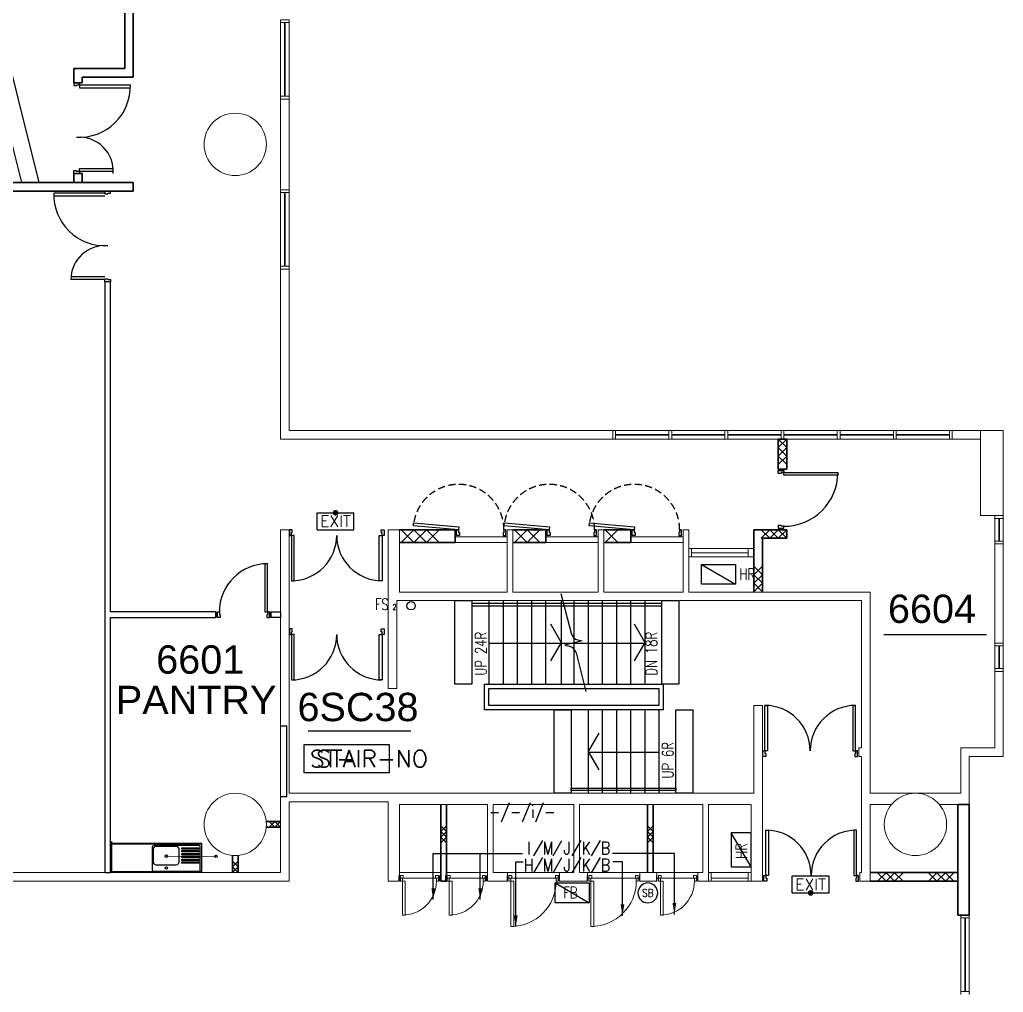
# Model space of a CAD drawing. Header units: millimetres. Extents: x -68474 to 336700, y -113450 to 53663.
# Drawn here: x 242197 to 259550, y -20162 to -3000 of the extents above; entities that cross this region are included whole.
import ezdxf
from ezdxf.enums import TextEntityAlignment as Align

# ---------------------------------------------------------------- set-up
doc = ezdxf.new("R2010")
doc.units = ezdxf.units.MM
doc.header["$LTSCALE"] = 1000
doc.linetypes.add('EC-6thFloor-s6148$0$CENTERX2', pattern=[4, 2.5, -0.5, 0.5, -0.5])
doc.linetypes.add('EC-6thFloor-s6148$0$HIDDEN2', pattern=[0.1875, 0.125, -0.0625])
for name, color, linetype in [('EC-6thFloor-s6148$0$bc-n-dr', 7, 'Continuous'), ('EC-6thFloor-s6148$0$E-blockwall', 1, 'Continuous'), ('EC-6thFloor-s6148$0$E-fire service', 5, 'Continuous'), ('EC-6thFloor-s6148$0$ESTAIR', 2, 'Continuous'), ('EC-6thFloor-s6148$0$MK-DOOR', 2, 'Continuous'), ('EC-6thFloor-s6148$0$MK-FIN', 6, 'Continuous'), ('EC-6thFloor-s6148$0$N-DOOR', 7, 'Continuous'), ('EC-6thFloor-s6148$0$N-DRYWALL', 2, 'Continuous'), ('EC-6thFloor-s6148$0$NEW-PLATFORM', 5, 'Continuous'), ('EC-6thFloor-s6148$0$RAIL', 4, 'Continuous'), ('EC-6thFloor-s6148$0$RM-ID', 3, 'Continuous'), ('EC-6thFloor-s6148$0$TAC-TILE', 9, 'Continuous'), ('EC-6thFloor-s6148$0$wd02', 7, 'Continuous')]:
    doc.layers.add(name, color=color, linetype=linetype)
for name, color, linetype, lineweight in [('EC-6thFloor-s6148$0$ECOLUMN', 7, 'Continuous', 20), ('EC-6thFloor-s6148$0$EDOOR', 5, 'Continuous', 13), ('EC-6thFloor-s6148$0$ELE', 7, 'Continuous', 5), ('EC-6thFloor-s6148$0$ETHIN', 5, 'Continuous', 13), ('EC-6thFloor-s6148$0$EWALL', 3, 'Continuous', 30), ('EC-6thFloor-s6148$0$EWINDOW', 9, 'Continuous', 9), ('EC-6thFloor-s6148$0$N-RM_NO.', 7, 'Continuous', 5)]:
    doc.layers.add(name, color=color, linetype=linetype, lineweight=lineweight)
doc.styles.add('EC-6thFloor-s6148$0$20S', font='SIMPLEX', dxfattribs={"width": 0.8, "height": 2})
doc.styles.add('EC-6thFloor-s6148$0$ROMANC', font='ROMANC.SHX')
doc.styles.add('EC-6thFloor-s6148$0$ROMANS', font='ROMANS', dxfattribs={"height": 0.2})
doc.styles.add('EC-6thFloor-s6148$0$S2', font='ROMANS', dxfattribs={"height": 200})
doc.styles.add('EC-6thFloor-s6148$0$STANDARD', font='SIMPLEX')
doc.styles.add('EC-6thFloor-s6148$0$T1', font='arial.ttf')
doc.dimstyles.new('EC-6thFloor-s6148$0$DIM-100', dxfattribs={"dimscale": 100, "dimtxt": 2.5, "dimasz": 2, "dimexe": 1, "dimexo": 2, "dimgap": 1, "dimtad": 1, "dimdec": 3, "dimdsep": 46, "dimtxsty": 'EC-6thFloor-s6148$0$ROMANS', "dimblk1": 'EC-6thFloor-s6148$0$_Oblique', "dimblk2": 'EC-6thFloor-s6148$0$_Oblique', "dimsah": 1, "dimcen": 1, "dimdle": 1, "dimclrd": 256, "dimclre": 256, "dimclrt": 2, "dimadec": 0, "dimazin": 0, "dimtfac": 1, "dimtdec": 3, "dimtix": 1, "dimtmove": 2, "dimatfit": 3, "dimfxl": 1, "dimtolj": 1, "dimlwd": -1, "dimlwe": -1, "dimarcsym": 0})
doc.dimstyles.new('EC-6thFloor-s6148$0$new', dxfattribs={"dimscale": 50, "dimtxt": 2, "dimasz": 2, "dimexe": 0.5, "dimexo": 2, "dimgap": 1, "dimtad": 1, "dimdec": 0, "dimzin": 0, "dimdsep": 46, "dimtxsty": 'EC-6thFloor-s6148$0$STANDARD', "dimblk": 'EC-6thFloor-s6148$0$_Oblique', "dimcen": 2, "dimdle": 0.5, "dimclrt": 3, "dimadec": 0, "dimazin": 0, "dimtfac": 1, "dimtdec": 0, "dimtofl": 0, "dimtmove": 0, "dimatfit": 0, "dimfxl": 1, "dimtolj": 1, "dimtzin": 0, "dimarcsym": 0})

# ---------------------------------------------------------------- blocks, each defined once
blk = doc.blocks.new('EC-6thFloor-s6148$0$BLOCK150')
for p, q in [((0, 0), (150, 150)), ((150, 0), (0, 150)), ((300, 0), (150, 150)), ((150, 0), (300, 150)), ((300, 0), (450, 150)), ((450, 0), (300, 150))]:
    blk.add_line(p, q)
blk = doc.blocks.new('EC-6thFloor-s6148$0$BLOCK100_1')
for p, q in [((0, 200), (-100, 100)), ((0, 100), (-100, 200)), ((0, 0), (-100, 100)), ((0, 100), (-100, 0))]:
    blk.add_line(p, q)
blk = doc.blocks.new('EC-6thFloor-s6148$0$MK-DOOR')
at = {"color": 1}
for p, q in [((100, -21), (239, 221)), ((400, -21), (540, 221)), ((701, -21), (841, 221)), ((1002, -21), (1142, 221))]:
    blk.add_line(p, q, dxfattribs=at)
at = {"style": 'EC-6thFloor-s6148$0$20S', "width": 0.8}
for tag, p in [('1', (19, 100)), ('2', (320, 100)), ('3', (621, 100)), ('4', (922, 100)), ('5', (1223, 100))]:
    blk.add_attdef(tag, text='', height=200, dxfattribs=at).set_placement(p, align=Align.MIDDLE)
blk = doc.blocks.new('EC-6thFloor-s6148$0$_Oblique')
at = {"color": 0, "linetype": 'ByBlock', "lineweight": -2}
blk.add_line((-0.5, -0.5), (0.5, 0.5), dxfattribs=at)
blk = doc.blocks.new('EC-6thFloor-s6148$0$HR-1')
blk.add_line((0, 350), (600, 0))
blk.add_lwpolyline([(0, 350), (600, 350), (600, 0), (0, 0)], close=True)
at = {"style": 'EC-6thFloor-s6148$0$STANDARD', "width": 0.75}
blk.add_attdef('HR', (673, 79), '', height=200, dxfattribs=at)
blk = doc.blocks.new('EC-6thFloor-s6148$0$MK14')
blk.add_circle((0, 0), 233)
at = {"style": 'EC-6thFloor-s6148$0$S2', "width": 0.85}
blk.add_attdef('D1', text='', height=180, dxfattribs=at).set_placement((0, 0), align=Align.MIDDLE)
blk = doc.blocks.new('EC-6thFloor-s6148$0$dr_s_600')
for points in [[(-110, 100), (-60, 100), (-60, 700), (-110, 700)], [(-660, 50), (-645, 50), (-645, 0), (-645, 0), (-645, 0), (-695, 0), (-695, 100), (-695, 100), (-695, 100), (-660, 100)], [(-60, 50), (-75, 50), (-75, 0), (-75, 0), (-75, 0), (-25, 0), (-25, 100), (-25, 100), (-25, 100), (-60, 100)]]:
    blk.add_lwpolyline(points, close=True)
at = {"color": 1}
blk.add_arc((-60, 100), 600, 90, 180, dxfattribs=at)
at = {"layer": 'DEFPOINTS'}
for p, q in [((-720, 100), (-720, 0)), ((0, 100), (0, 0))]:
    blk.add_line(p, q, dxfattribs=at)
blk = doc.blocks.new('EC-6thFloor-s6148$0$dr_s_800')
for points in [[(-110, 100), (-60, 100), (-60, 900), (-110, 900)], [(-860, 50), (-845, 50), (-845, 0), (-845, 0), (-845, 0), (-895, 0), (-895, 100), (-895, 100), (-895, 100), (-860, 100)], [(-60, 50), (-75, 50), (-75, 0), (-75, 0), (-75, 0), (-25, 0), (-25, 100), (-25, 100), (-25, 100), (-60, 100)]]:
    blk.add_lwpolyline(points, close=True)
at = {"color": 1}
blk.add_arc((-60, 100), 800, 90, 180, dxfattribs=at)
at = {"layer": 'DEFPOINTS'}
for p, q in [((-920, 100), (-920, 0)), ((0, 100), (0, 0))]:
    blk.add_line(p, q, dxfattribs=at)
blk = doc.blocks.new('EC-6thFloor-s6148$0$dr_s_850')
for points in [[(-110, 100), (-60, 100), (-60, 950), (-110, 950)], [(-910, 50), (-895, 50), (-895, 0), (-895, 0), (-895, 0), (-945, 0), (-945, 100), (-945, 100), (-945, 100), (-910, 100)], [(-60, 50), (-75, 50), (-75, 0), (-75, 0), (-75, 0), (-25, 0), (-25, 100), (-25, 100), (-25, 100), (-60, 100)]]:
    blk.add_lwpolyline(points, close=True)
at = {"color": 1}
blk.add_arc((-60, 100), 850, 90, 180, dxfattribs=at)
at = {"layer": 'DEFPOINTS'}
for p, q in [((-970, 100), (-970, 0)), ((0, 100), (0, 0))]:
    blk.add_line(p, q, dxfattribs=at)
blk = doc.blocks.new('*D381')
at = {"layer": 'DEFPOINTS', "color": 0, "transparency": 16777216}
for p in [(246800, -15460), (246800, -16710), (246907, -16710)]:
    blk.add_point(p, dxfattribs=at)
at = {"layer": 'EC-6thFloor-s6148$0$N-DRYWALL', "color": 0, "lineweight": -2, "transparency": 16777216}
for p, q in [((246802, -15460), (246908, -15460)), ((246907, -15460), (246907, -16711)), ((246802, -16710), (246908, -16710))]:
    blk.add_line(p, q, dxfattribs=at)
at = {"layer": 'EC-6thFloor-s6148$0$N-DRYWALL', "color": 0, "lineweight": -2, "transparency": 16777216, "xscale": 2, "yscale": 2, "zscale": 2}
for p, rotation in [((246907, -15460), 90), ((246907, -16710), 270)]:
    blk.add_blockref('EC-6thFloor-s6148$0$_Oblique', p, dxfattribs=dict(at, rotation=rotation))
at = {"layer": 'EC-6thFloor-s6148$0$N-DRYWALL', "color": 3, "transparency": 16777216, "insert": (246905, -16085), "char_height": 2, "attachment_point": 5, "rotation": 90, "style": 'EC-6thFloor-s6148$0$STANDARD'}
blk.add_mtext('\\A1;1250', dxfattribs=at)

msp = doc.modelspace()

# ---------------------------------------------------------------- linework, layer by layer
at = {"color": 7}
for p, q in [((247445, -12000), (247445, -11700)), ((247445, -11700), (248095, -11700)), ((248095, -12000), (248095, -11700)), ((247445, -12000), (248095, -12000)), ((254223, -12613.1, 0), (254823, -12963.1, 0)), ((255826, -18409), (255826, -18109)), ((255826, -18109), (256476, -18109)), ((256476, -18409), (256476, -18109)), ((255826, -18409), (256476, -18409))]:
    msp.add_line(p, q, dxfattribs=at)
for points in [[(255630.6, -10990), (255630.6, -11005), (255580.6, -11005), (255580.6, -11005), (255580.6, -11005), (255580.6, -10955), (255680.6, -10955), (255680.6, -10955), (255680.6, -10955), (255680.6, -10990)], [(255680.6, -11040), (255680.6, -10990), (256630.6, -10990), (256630.6, -11040)], [(249944.4, -11950.2), (249940, -12000), (249143, -11930.3), (249147.4, -11880.5)], [(251544.4, -11950.2), (251540, -12000), (250743, -11930.3), (250747.4, -11880.5)], [(253044.4, -11950.2), (253040, -12000), (252243, -11930.3), (252247.4, -11880.5)], [(255630.6, -11940), (255630.6, -11925), (255580.6, -11925), (255580.6, -11925), (255580.6, -11925), (255580.6, -11975), (255680.6, -11975), (255680.6, -11975), (255680.6, -11975), (255680.6, -11940)], [(246990, -12050), (247005, -12050), (247005, -12000), (247005, -12000), (247005, -12000), (246955, -12000), (246955, -12100), (246955, -12100), (246955, -12100), (246990, -12100)], [(247040, -12100), (246990, -12100), (246990, -12900), (247040, -12900)], [(248540, -12100), (248590, -12100), (248590, -12900), (248540, -12900)], [(248590, -12050), (248575, -12050), (248575, -12000), (248575, -12000), (248575, -12000), (248625, -12000), (248625, -12100), (248625, -12100), (248625, -12100), (248590, -12100)], [(249940, -12050), (249955, -12050), (249955, -12100), (249955, -12100), (249955, -12100), (249905, -12100), (249905, -12000), (249905, -12000), (249905, -12000), (249940, -12000)], [(250740, -12050), (250725, -12050), (250725, -12100), (250725, -12100), (250725, -12100), (250775, -12100), (250775, -12000), (250775, -12000), (250775, -12000), (250740, -12000)], [(251540, -12050), (251555, -12050), (251555, -12100), (251555, -12100), (251555, -12100), (251505, -12100), (251505, -12000), (251505, -12000), (251505, -12000), (251540, -12000)], [(252340, -12050), (252325, -12050), (252325, -12100), (252325, -12100), (252325, -12100), (252375, -12100), (252375, -12000), (252375, -12000), (252375, -12000), (252340, -12000)], [(253040, -12050), (253055, -12050), (253055, -12100), (253055, -12100), (253055, -12100), (253005, -12100), (253005, -12000), (253005, -12000), (253005, -12000), (253040, -12000)], [(253840, -12050), (253825, -12050), (253825, -12100), (253825, -12100), (253825, -12100), (253875, -12100), (253875, -12000), (253875, -12000), (253875, -12000), (253840, -12000)], [(246990, -13800), (247005, -13800), (247005, -13750), (247005, -13750), (247005, -13750), (246955, -13750), (246955, -13850), (246955, -13850), (246955, -13850), (246990, -13850)], [(247040, -13850), (246990, -13850), (246990, -14650), (247040, -14650)], [(248540, -13850), (248590, -13850), (248590, -14650), (248540, -14650)], [(248590, -13800), (248575, -13800), (248575, -13750), (248575, -13750), (248575, -13750), (248625, -13750), (248625, -13850), (248625, -13850), (248625, -13850), (248590, -13850)], [(255392.7, -15900), (255342.7, -15900), (255342.7, -15100), (255392.7, -15100)], [(256892.7, -15900), (256942.7, -15900), (256942.7, -15100), (256892.7, -15100)], [(248715.3, -16290.3), (247215.3, -16290.3), (247215.3, -15790.3), (248715.3, -15790.3)], [(255342.7, -15950), (255357.7, -15950), (255357.7, -16000), (255357.7, -16000), (255357.7, -16000), (255307.7, -16000), (255307.7, -15900), (255307.7, -15900), (255307.7, -15900), (255342.7, -15900)], [(256942.7, -15950), (256927.7, -15950), (256927.7, -16000), (256927.7, -16000), (256927.7, -16000), (256977.7, -16000), (256977.7, -15900), (256977.7, -15900), (256977.7, -15900), (256942.7, -15900)], [(255410.2, -18100), (255360.2, -18100), (255360.2, -17300), (255410.2, -17300)], [(256910.2, -18100), (256960.2, -18100), (256960.2, -17300), (256910.2, -17300)], [(255360.2, -18150), (255375.2, -18150), (255375.2, -18200), (255375.2, -18200), (255375.2, -18200), (255325.2, -18200), (255325.2, -18100), (255325.2, -18100), (255325.2, -18100), (255360.2, -18100)], [(256960.2, -18150), (256945.2, -18150), (256945.2, -18200), (256945.2, -18200), (256945.2, -18200), (256995.2, -18200), (256995.2, -18100), (256995.2, -18100), (256995.2, -18100), (256960.2, -18100)]]:
    msp.add_lwpolyline(points, close=True, dxfattribs=at)
at = {"color": 7, "const_width": 50}
for points in [[(247745, -11700, 1), (247795, -11700, 1)], [(256126, -18409, 1), (256176, -18409, 1)]]:
    msp.add_lwpolyline(points, format="xyb", close=True, dxfattribs=at)
at = {"color": 7, "elevation": 0}
msp.add_lwpolyline([(254223, -12613.1), (254823, -12613.1), (254823, -12963.1), (254223, -12963.1)], close=True, dxfattribs=at)
at = {"color": 7}
msp.add_circle((249102.1, -13341.2, 0), 75, dxfattribs=at)
for centre, radius, start, end in [((255680.6, -10990), 950, 270, 0), ((246990, -12100), 800, 270, 0), ((248590, -12100), 800, 180, 270), ((246990, -13850), 800, 270, 0), ((248590, -13850), 800, 180, 270), ((255342.7, -15900), 800, 0, 90), ((256942.7, -15900), 800, 90, 180), ((255360.2, -18100), 800, 0, 90), ((256960.2, -18100), 800, 90, 180)]:
    msp.add_arc(centre, radius, start, end, dxfattribs=at)
at = {"color": 7, "linetype": 'EC-6thFloor-s6148$0$HIDDEN2'}
for centre in [(249940, -12000), (251540, -12000), (253040, -12000)]:
    msp.add_arc(centre, 800, 0, 172.81924, dxfattribs=at)
at = {"layer": 'EC-6thFloor-s6148$0$bc-n-dr', "color": 7}
for p, q in [((243700, -6062.5), (242800.3, -6062.5)), ((243800, -6025), (243700, -6025)), ((243700, -6025), (243700, -6075)), ((243750, -6075), (243750, -6062.5)), ((243750, -6062.5), (243800, -6062.5)), ((243800, -6062.5), (243800, -6025)), ((243700, -6112.5), (242800.3, -6112.5)), ((243700, -6075), (243750, -6075)), ((243700, -7587.5), (243100, -7587.5)), ((243700, -7537.5), (243102.1, -7537.5)), ((243700, -7575), (243750, -7575)), ((243700, -7625), (243700, -7575)), ((243750, -7575), (243750, -7587.5)), ((243750, -7587.5), (243800, -7587.5)), ((243800, -7587.5), (243800, -7625))]:
    msp.add_line(p, q, dxfattribs=at)
at = {"layer": 'EC-6thFloor-s6148$0$bc-n-dr', "color": 7, "linetype": 'Continuous'}
msp.add_arc((243700, -6087.5), 900, 178.40825, 273.18474, dxfattribs=at)
at = {"layer": 'EC-6thFloor-s6148$0$bc-n-dr', "color": 7}
msp.add_arc((243700, -7587.5), 600, 85.21981, 180, dxfattribs=at)
at = {"layer": 'EC-6thFloor-s6148$0$E-blockwall'}
for p, q in [((251150, -12225), (250925, -12000)), ((250925, -12225), (251150, -12000)), ((251150, -12225), (251375, -12000)), ((251375, -12225), (251150, -12000)), ((252750, -12225), (252525, -12000)), ((252525, -12225), (252750, -12000))]:
    msp.add_line(p, q, dxfattribs=at)
at = {"layer": 'EC-6thFloor-s6148$0$ECOLUMN', "color": 7}
for p, q in [((246950, -4400), (246800, -4400)), ((246800, -4400), (246800, -6000)), ((246950, -6000), (246950, -4400)), ((246800, -6000), (246950, -6000)), ((246800, -7400), (246800, -10400)), ((246950, -7400), (246800, -7400)), ((246950, -10250), (246950, -7400)), ((246800, -10400), (252660, -10400)), ((252660, -10250), (246950, -10250)), ((252660, -10400), (252660, -10250)), ((259150, -10250), (258650, -10250)), ((258650, -10250), (258650, -10400)), ((258650, -10400), (259150, -10400)), ((259150, -10400), (259150, -10250)), ((259150, -10250), (259550, -10250)), ((259150, -11750), (259150, -10250)), ((259550, -10250), (259550, -11750)), ((259550, -11750), (259150, -11750)), ((246800, -12000), (246800, -18050)), ((246950, -12000), (246800, -12000)), ((246950, -12000), (246950, -13100)), ((248900, -12000), (248700, -12000)), ((248700, -14800), (248700, -12000)), ((248900, -12000), (248900, -13100)), ((250800, -12000), (250800, -13100)), ((250900, -12000), (250800, -12000)), ((250900, -12000), (250900, -13100)), ((252400, -12000), (252400, -13100)), ((252500, -12000), (252400, -12000)), ((252500, -12000), (252500, -13100)), ((253900, -12000), (253900, -13100)), ((254000, -12000), (253900, -12000)), ((254000, -12000), (254000, -13100)), ((259550, -12250), (259400, -12250)), ((259400, -12250), (259400, -14000)), ((259550, -14000), (259550, -12250)), ((246950, -13100), (246950, -16650)), ((248900, -13100), (250800, -13100)), ((250900, -13100), (252400, -13100)), ((252500, -13100), (253900, -13100)), ((254000, -13100), (257200, -13100)), ((257200, -13100), (257200, -16650)), ((248850, -13250), (257050, -13250)), ((248850, -14800), (248850, -13250)), ((257050, -13250), (257050, -15850)), ((259400, -14000), (259550, -14000)), ((259400, -14500), (259550, -14500)), ((259400, -15850), (259400, -14500)), ((259550, -16000), (259550, -14500)), ((259550, -16000), (259550, -14500)), ((248700, -14800), (248850, -14800)), ((255150, -15100), (255150, -16650)), ((255300, -15100), (255150, -15100)), ((255300, -15100), (255300, -18200)), ((257050, -15850), (257000, -15850)), ((257000, -15850), (257000, -16000)), ((258800, -16650), (258800, -15850)), ((259400, -15850), (258800, -15850)), ((257050, -16000), (257000, -16000)), ((257050, -16000), (257050, -18050)), ((259550, -16000), (258950, -16000)), ((258950, -16850), (258950, -16000)), ((255150, -16650), (246950, -16650)), ((258800, -16650), (257200, -16650)), ((246950, -16800), (246950, -18200)), ((248700, -16800), (246950, -16800)), ((248700, -18200), (248700, -16800)), ((248900, -18200), (248900, -16850)), ((248900, -16850), (250450, -16850)), ((250450, -18200), (250450, -16850)), ((250550, -16850), (251975, -16850)), ((250550, -18050), (250550, -16850)), ((251975, -18050), (251975, -16850)), ((252075, -16850), (254248.9, -16850)), ((252075, -18050), (252075, -16850)), ((254248.9, -18050), (254248.9, -16850)), ((254348.9, -16850), (255100, -16850)), ((254348.9, -18200), (254348.9, -16850)), ((255100, -16850), (255100, -18200)), ((257200, -16850), (257200, -18200)), ((257200, -16850), (257575.7, -16850)), ((258424.3, -16850), (258950, -16850)), ((246950, -18200), (230150, -18200)), ((234075, -18050), (246800, -18050)), ((248700, -18200), (248900, -18200)), ((250450, -18200), (250802.5, -18200)), ((250550, -18050), (250802.5, -18050)), ((250802.5, -18050), (250802.5, -18200)), ((251722.5, -18050), (251975, -18050)), ((251722.5, -18050), (251722.5, -18200)), ((251722.5, -18200), (252215, -18200)), ((252075, -18050), (252215, -18050)), ((252215, -18050), (252215, -18200)), ((253135, -18050), (253135, -18200)), ((253135, -18050), (253440, -18050)), ((253440, -18200), (253135, -18200)), ((253440, -18050), (253440, -18200)), ((254160, -18050), (254160, -18200)), ((254160, -18050), (254248.9, -18050)), ((254160, -18200), (254348.9, -18200)), ((255100, -18200), (255300.2, -18200)), ((257020.2, -18050), (257020.2, -18200)), ((257020.2, -18050), (257050, -18050)), ((257020.2, -18200), (257200, -18200))]:
    msp.add_line(p, q, dxfattribs=at)
for centre in [(246000, -5200), (246000, -17200)]:
    msp.add_circle(centre, 550, dxfattribs=at)
at = {"layer": 'EC-6thFloor-s6148$0$ECOLUMN', "color": 7, "linetype": 'Continuous'}
for start, end in [(0, 180), (180, 0)]:
    msp.add_arc((258000, -17200), 550, start, end, dxfattribs=at)
at = {"layer": 'EC-6thFloor-s6148$0$ELE'}
msp.add_circle((245171.6, -14880.4), 17.2, dxfattribs=at)
at = {"layer": 'EC-6thFloor-s6148$0$ESTAIR', "color": 7}
for p, q in [((251745.8, -13122.6), (251924.2, -13826.6)), ((250475, -13250), (250475, -14725)), ((250725, -13250), (250725, -14725)), ((250975, -13250), (250975, -14725)), ((251225, -13250), (251225, -14725)), ((251475, -13250), (251475, -14725)), ((251750, -13250), (251750, -14725)), ((251975, -13250), (251975, -14725)), ((252225, -13250), (252225, -14725)), ((252475, -13250), (252475, -14725)), ((252725, -13250), (252725, -14725)), ((252975, -13250), (252975, -14725)), ((253225, -13250), (253225, -14725)), ((251562.5, -13662.7), (251750, -13987.5)), ((253037.5, -13662.7), (253225, -13987.5)), ((250475, -14000), (253225, -14000)), ((251750, -13987.5), (251562.5, -14312.2)), ((252123.2, -13960.7), (251813, -14039.3)), ((251813, -14039.3), (251891.2, -14056.4)), ((252045.1, -13943.6), (252123.2, -13960.7)), ((253225, -13987.5), (253037.5, -14312.2)), ((252012, -14173.4), (252184.3, -14853.2)), ((252225, -15175), (252225, -16650)), ((252475, -15175), (252475, -16650)), ((252725, -15175), (252725, -16650)), ((252975, -15175), (252975, -16650)), ((253225, -15175), (253225, -16650)), ((253475, -15175), (253475, -16650)), ((252412.5, -15587.7), (252225, -15912.5)), ((252225, -15912.5), (252412.5, -16237.2)), ((252225, -15925), (253475, -15925))]:
    msp.add_line(p, q, dxfattribs=at)
for centre, start, end in [((252079.3, -13787.3), 194.21777, 257.65272), ((251856.9, -14212.7), 14.21777, 77.65272)]:
    msp.add_arc(centre, 160, start, end, dxfattribs=at)
at = {"layer": 'EC-6thFloor-s6148$0$ETHIN', "color": 7}
for p, q in [((250800, -12125), (249880, -12125)), ((252400, -12125), (251480, -12125)), ((253900, -12125), (252980, -12125)), ((250800, -12225), (249880, -12225)), ((252400, -12225), (251480, -12225)), ((253900, -12225), (252980, -12225)), ((248900, -18050), (249625, -18050)), ((248900, -18150), (249625, -18150)), ((249725, -18050), (250450, -18050)), ((249725, -18150), (250450, -18150)), ((250802.5, -18050), (251722.5, -18050)), ((250802.5, -18150), (251722.5, -18150)), ((252215, -18050), (253135, -18050)), ((252215, -18050), (253135, -18050)), ((252215, -18150), (253135, -18150)), ((252215, -18150), (253135, -18150)), ((253440, -18050), (254160, -18050)), ((253440, -18150), (254160, -18150))]:
    msp.add_line(p, q, dxfattribs=at)
at = {"layer": 'EC-6thFloor-s6148$0$EWALL', "color": 7, "linetype": 'Continuous'}
for p, q in [((244200, -4013), (244200, 5612)), ((244050, -3863), (244050, 5462)), ((244050.1, -3863), (243150.1, -3863)), ((243150.1, -3863), (243150.1, -4113)), ((243250.1, -4113), (243150.1, -4113)), ((243300.1, -4113), (243150.1, -4113)), ((244200.1, -4013), (243300.1, -4013)), ((243300.1, -4013), (243300.1, -4113)), ((243250.1, -5713), (243150.1, -5713)), ((243150.1, -5713), (243300.1, -5713)), ((243150.1, -5713), (243150.1, -5875)), ((243300.1, -5713), (243300.1, -5875)), ((233200, -5875), (244200.1, -5875)), ((244200.1, -5875), (244200.1, -6025)), ((233200, -6025), (244200.1, -6025))]:
    msp.add_line(p, q, dxfattribs=at)
at = {"layer": 'EC-6thFloor-s6148$0$EWALL', "color": 7}
for p, q in [((255580, -10930), (255580, -10400)), ((255580, -10400), (255730, -10400)), ((255730, -10400), (255730, -10930)), ((255730, -10930), (255580, -10930)), ((249880, -12000), (248900, -12000)), ((249880, -12225), (249880, -12000)), ((251480, -12000), (250900, -12000)), ((251480, -12225), (251480, -12000)), ((252980, -12000), (252500, -12000)), ((252980, -12225), (252980, -12000)), ((255149.9, -12000), (255730, -12000)), ((255149.9, -12000), (255149.9, -13100)), ((255730, -12000), (255730, -12150)), ((249880, -12225), (248900, -12225)), ((251480, -12225), (250900, -12225)), ((252980, -12225), (252500, -12225)), ((255299.9, -12150), (255730, -12150)), ((255299.9, -12150), (255299.9, -13100)), ((249625, -18200), (249625, -16850)), ((249725, -18200), (249725, -16850)), ((253275, -18050), (253275, -16850)), ((253375, -18050), (253375, -16850)), ((258950, -16850), (258750, -16850)), ((258750, -16850), (258750, -18800)), ((258950, -18800), (258950, -16850)), ((246547.7, -17150), (246800, -17150)), ((246547.7, -17250), (246800, -17250)), ((245950, -17747.7), (245950, -18050)), ((246050, -17747.7), (246050, -18050)), ((249625, -18200), (249725, -18200)), ((258750, -18050), (257200, -18050)), ((258750, -18200), (257200, -18200)), ((258750, -18800), (258950, -18800))]:
    msp.add_line(p, q, dxfattribs=at)
at = {"layer": 'EC-6thFloor-s6148$0$EWINDOW', "color": 7, "linetype": 'Continuous'}
for p, q in [((246950, -3000), (246800, -3000)), ((246800, -3000), (246800, -4400)), ((246950, -3050), (246800, -3050)), ((246800, -3050), (246800, -4350)), ((246870, -4350), (246870, -3050)), ((246870, -3050), (246880, -3050)), ((246880, -3050), (246880, -4350)), ((246950, -4400), (246950, -3000)), ((246950, -4350), (246950, -3050)), ((246800, -4350), (246950, -4350)), ((246800, -4400), (246950, -4400)), ((246880, -4350), (246870, -4350)), ((246950, -6000), (246800, -6000)), ((246800, -6000), (246800, -7400)), ((246950, -6050), (246800, -6050)), ((246800, -6050), (246800, -7350)), ((246870, -7350), (246870, -6050)), ((246870, -6050), (246880, -6050)), ((246880, -6050), (246880, -7350)), ((246950, -7400), (246950, -6000)), ((246950, -7350), (246950, -6050)), ((246800, -7350), (246950, -7350)), ((246800, -7400), (246950, -7400)), ((246880, -7350), (246870, -7350)), ((258650, -10250), (252660, -10250)), ((252660, -10400), (258650, -10400)), ((258600, -10250), (252710, -10250)), ((252710, -10320), (253650, -10320)), ((253650, -10330), (252710, -10330)), ((252710, -10400), (258600, -10400)), ((253700, -10320), (254640, -10320)), ((254640, -10330), (253700, -10330)), ((254690, -10320), (255630, -10320)), ((255630, -10330), (254690, -10330)), ((255680, -10320), (256620, -10320)), ((256620, -10330), (255680, -10330)), ((256670, -10320), (257610, -10320)), ((257610, -10330), (256670, -10330)), ((257660, -10320), (258600, -10320)), ((258600, -10330), (257660, -10330)), ((259400, -11750), (259400, -12250)), ((259550, -11750), (259400, -11750)), ((259550, -12250), (259550, -11750)), ((259400, -11800), (259400, -12200)), ((259550, -11800), (259400, -11800)), ((259470, -12200), (259470, -11800)), ((259470, -11800), (259480, -11800)), ((259480, -11800), (259480, -12200)), ((259550, -12200), (259550, -11800)), ((259400, -12200), (259550, -12200)), ((259400, -12250), (259550, -12250)), ((259480, -12200), (259470, -12200)), ((255149.9, -12330.1), (254000, -12330.1)), ((254000, -12330.1), (254000, -12480.1)), ((254000, -12330.1), (254050, -12330.1)), ((254000, -12480.1), (254000, -12330.1)), ((254000, -12480.1), (255149.9, -12480.1)), ((254050, -12480.1), (254000, -12480.1)), ((254050, -12330.1), (254050, -12480.1)), ((254050, -12405.1), (255049.9, -12405.1)), ((255149.9, -12330.1), (255049.9, -12330.1)), ((255049.9, -12330.1), (255049.9, -12480.1)), ((255049.9, -12480.1), (255149.9, -12480.1)), ((255149.9, -12480.1), (255149.9, -12330.1)), ((255149.9, -12480.1), (255149.9, -12330.1)), ((259400, -14000), (259400, -14500)), ((259550, -14000), (259400, -14000)), ((259400, -14050), (259400, -14450)), ((259550, -14050), (259400, -14050)), ((259470, -14450), (259470, -14050)), ((259470, -14050), (259480, -14050)), ((259480, -14050), (259480, -14450)), ((259550, -14500), (259550, -14000)), ((259550, -14450), (259550, -14050)), ((259400, -14450), (259550, -14450)), ((259400, -14500), (259550, -14500)), ((259480, -14450), (259470, -14450)), ((255050, -18050), (254398.9, -18050)), ((258950, -18800), (258800, -18800)), ((258800, -18800), (258800, -20200)), ((258950, -18850), (258800, -18850)), ((258800, -18850), (258800, -20150)), ((258870, -20150), (258870, -18850)), ((258870, -18850), (258880, -18850)), ((258880, -18850), (258880, -20150)), ((258950, -20200), (258950, -18800)), ((258950, -20150), (258950, -18850)), ((258800, -20150), (258950, -20150)), ((258880, -20150), (258870, -20150))]:
    msp.add_line(p, q, dxfattribs=at)
for points in [[(252660, -10400), (252710, -10400), (252710, -10250), (252660, -10250)], [(253650, -10400), (253700, -10400), (253700, -10250), (253650, -10250)], [(254640, -10400), (254690, -10400), (254690, -10250), (254640, -10250)], [(255630, -10400), (255680, -10400), (255680, -10250), (255630, -10250)], [(256620, -10400), (256670, -10400), (256670, -10250), (256620, -10250)], [(257610, -10400), (257660, -10400), (257660, -10250), (257610, -10250)], [(258600, -10400), (258650, -10400), (258650, -10250), (258600, -10250)], [(254398.9, -18050), (254348.9, -18050), (254348.9, -18200), (254398.9, -18200)], [(255050, -18200), (254398.9, -18200), (254398.9, -18150), (255050, -18150)], [(255100, -18050), (255050, -18050), (255050, -18200), (255100, -18200)]]:
    msp.add_lwpolyline(points, close=True, dxfattribs=at)
at = {"layer": 'EC-6thFloor-s6148$0$N-DOOR', "color": 7}
for p, q in [((243150.1, -4113), (243150.1, -4163)), ((243150.1, -4163), (243200.1, -4163)), ((243200.1, -4163), (243200.1, -4150.5)), ((243200.1, -4150.5), (243250.1, -4150.5)), ((243250.1, -4150.5), (243250.1, -4113)), ((243250.1, -4150.5), (244149.7, -4150.5)), ((243250.1, -4150.5), (243250.1, -4200.5)), ((243250.1, -4200.5), (244149.7, -4200.5)), ((243150.1, -5663), (243200.1, -5663)), ((243150.1, -5713), (243150.1, -5663)), ((243200.1, -5663), (243200.1, -5675.5)), ((243200.1, -5675.5), (243250.1, -5675.5)), ((243250.1, -5625.5), (243848, -5625.5)), ((243250.1, -5675.5), (243250.1, -5625.5)), ((243250.1, -5675.5), (243850.1, -5675.5)), ((243250.1, -5675.5), (243250.1, -5713))]:
    msp.add_line(p, q, dxfattribs=at)
at = {"layer": 'EC-6thFloor-s6148$0$N-DOOR', "color": 7, "linetype": 'Continuous'}
for centre, radius, start, end in [((243250.1, -4175.5), 900, 266.81526, 1.59175), ((243250.1, -5675.5), 600, 356.41668, 94.78019)]:
    msp.add_arc(centre, radius, start, end, dxfattribs=at)
at = {"layer": 'EC-6thFloor-s6148$0$N-DRYWALL'}
for p, q in [((246629.7, -13550), (246629.7, -13450)), ((243820, -17500), (243820, -18050)), ((243820, -17538), (243800, -17538))]:
    msp.add_line(p, q, dxfattribs=at)
for points in [[(243800, -18050.1), (243800, -13550), (245659.7, -13550), (245659.7, -13450), (243800, -13450), (243800, -7625), (243700, -7625), (243700, -13450), (243700, -18050.1)], [(246800.1, -13550), (246629.7, -13550), (246629.7, -13450), (246800.1, -13450)]]:
    msp.add_lwpolyline(points, close=True, dxfattribs=at)
at = {"layer": 'EC-6thFloor-s6148$0$N-DRYWALL', "linetype": 'EC-6thFloor-s6148$0$CENTERX2', "const_width": 10}
msp.add_lwpolyline([(244789.3, -17760.8), (245661, -17760.8)], dxfattribs=at)
at = {"layer": 'EC-6thFloor-s6148$0$N-DRYWALL'}
msp.add_circle((245661, -17760.8), 20.3, dxfattribs=at)
at = {"layer": 'EC-6thFloor-s6148$0$NEW-PLATFORM', "color": 7}
for p, q in [((241517.9, -1799.5), (242536.8, -5875)), ((241508.7, -2999.5), (242227.6, -5875))]:
    msp.add_line(p, q, dxfattribs=at)
at = {"layer": 'EC-6thFloor-s6148$0$RAIL', "color": 7}
for p, q in [((253525, -13300), (250175, -13300)), ((250175, -13300), (250175, -13340)), ((250175, -13340), (253525, -13340)), ((253525, -13340), (253525, -13300)), ((250400, -15175), (250400, -14725)), ((250400, -14725), (253550, -14725)), ((253550, -14725), (253550, -15175)), ((250475, -15100), (250475, -14800)), ((250475, -14800), (253475, -14800)), ((253475, -14800), (253475, -15100)), ((253550, -15175), (250400, -15175)), ((253475, -15100), (250475, -15100)), ((251925, -16560), (253775, -16560)), ((251925, -16600), (251925, -16560)), ((253775, -16600), (251925, -16600)), ((253775, -16560), (253775, -16600))]:
    msp.add_line(p, q, dxfattribs=at)
at = {"layer": 'EC-6thFloor-s6148$0$RM-ID', "color": 7}
for p, q in [((257439.1, -13850.4), (259251.2, -13850.4)), ((247285, -15548.6), (249097.1, -15548.6))]:
    msp.add_line(p, q, dxfattribs=at)
at = {"layer": 'EC-6thFloor-s6148$0$TAC-TILE', "color": 7}
for p, q in [((249875, -14725), (249875, -13250)), ((249875, -13250), (250175, -13250)), ((250175, -13250), (250175, -14725)), ((253525, -14725), (253525, -13250)), ((253525, -13250), (253825, -13250)), ((253825, -13250), (253825, -14725)), ((250175, -14725), (249875, -14725)), ((253825, -14725), (253525, -14725)), ((251625, -16650), (251625, -15175)), ((251625, -15175), (251925, -15175)), ((251925, -15175), (251925, -16650)), ((253775, -16650), (253775, -15175)), ((253775, -15175), (254075, -15175)), ((254075, -15175), (254075, -16650)), ((251925, -16650), (251625, -16650)), ((254075, -16650), (253775, -16650))]:
    msp.add_line(p, q, dxfattribs=at)
at = {"layer": 'EC-6thFloor-s6148$0$wd02', "color": 3}
for p, q in [((243800, -18050), (243800, -17538)), ((245412.5, -17538), (243820, -17538)), ((243820, -18038), (243820, -17538)), ((245412.5, -18038), (245412.5, -17538)), ((245412.5, -18038), (245412.5, -17538)), ((245412.5, -18038), (243820, -18038))]:
    msp.add_line(p, q, dxfattribs=at)
at = {"layer": 'EC-6thFloor-s6148$0$wd02', "color": 1}
msp.add_line((245412.5, -17550), (243820, -17550), dxfattribs=at)
at = {"layer": 'EC-6thFloor-s6148$0$wd02'}
for points in [[(244582.6, -18026), (245357.5, -18026, 0.4142136), (245382.5, -18001), (245382.5, -17594, 0.4142136), (245357.5, -17569), (244582.6, -17569, 0.2619717), (244532.6, -17594), (244532.6, -18001, 0.2619717)], [(244605, -17911.6), (244959.7, -17911.6, 0.4142136), (245009.7, -17861.6), (245009.7, -17636.6, 0.4142136), (244959.7, -17586.6), (244605, -17586.6, 0.4142136), (244555, -17636.6), (244555, -17861.6, 0.4142136)]]:
    msp.add_lwpolyline(points, format="xyb", close=True, dxfattribs=at)
at = {"layer": 'EC-6thFloor-s6148$0$wd02', "color": 1}
for points in [[(245058.7, -17610.6), (245358.6, -17610.6), (245358.6, -17635.6), (245058.7, -17635.6)], [(245058.7, -17660.6), (245358.6, -17660.6), (245358.6, -17685.6), (245058.7, -17685.6)], [(245058.7, -17710.6), (245358.6, -17710.6), (245358.6, -17735.6), (245058.7, -17735.6)], [(245058.7, -17760.6), (245358.6, -17760.6), (245358.6, -17785.6), (245058.7, -17785.6)], [(245058.7, -17810.6), (245358.6, -17810.6), (245358.6, -17835.6), (245058.7, -17835.6)], [(245058.7, -17860.6), (245358.6, -17860.6), (245358.6, -17885.6), (245058.7, -17885.6)]]:
    msp.add_lwpolyline(points, close=True, dxfattribs=at)
at = {"layer": 'EC-6thFloor-s6148$0$wd02', "color": 3}
msp.add_lwpolyline([(243820, -18038), (245412.5, -18038), (245412.5, -18050), (243820, -18050)], close=True, dxfattribs=at)
at = {"layer": 'EC-6thFloor-s6148$0$wd02', "color": 12}
for centre in [(244785.6, -17759.8), (244785.6, -17969.9)]:
    msp.add_circle(centre, 21.4, dxfattribs=at)
at = {"layer": 'EC-6thFloor-s6148$0$wd02'}
msp.add_circle((244787.8, -17760.4), 0.75, dxfattribs=at)

# ---------------------------------------------------------------- block references
at = {"layer": 'EC-6thFloor-s6148$0$E-blockwall', "xscale": -1, "rotation": 270}
for p in [(255580, -10850), (255150, -13094.6)]:
    msp.add_blockref('EC-6thFloor-s6148$0$BLOCK150', p, dxfattribs=at)
at = {"layer": 'EC-6thFloor-s6148$0$E-blockwall', "xscale": -1.5, "yscale": 1.5, "zscale": 1.500000000000109}
msp.add_blockref('EC-6thFloor-s6148$0$BLOCK150', (249600, -12225), dxfattribs=at)
at = {"layer": 'EC-6thFloor-s6148$0$E-blockwall', "xscale": -1}
for p in [(255730, -12150), (257782.8, -18202.9), (258678.4, -18202.9)]:
    msp.add_blockref('EC-6thFloor-s6148$0$BLOCK150', p, dxfattribs=at)
at = {"layer": 'EC-6thFloor-s6148$0$E-blockwall', "rotation": 90}
msp.add_blockref('EC-6thFloor-s6148$0$BLOCK100_1', (246800, -17150), dxfattribs=at)
at = {"layer": 'EC-6thFloor-s6148$0$E-blockwall', "xscale": -0.6666666666678793, "yscale": 0.6666666666678793, "zscale": 0.6666666666666666, "rotation": 270}
for p in [(249625, -17525), (253275, -17525)]:
    msp.add_blockref('EC-6thFloor-s6148$0$BLOCK150', p, dxfattribs=at)
at = {"layer": 'EC-6thFloor-s6148$0$E-blockwall'}
msp.add_blockref('EC-6thFloor-s6148$0$BLOCK100_1', (246050, -18050), dxfattribs=at)
at = {"layer": 'EC-6thFloor-s6148$0$E-fire service', "color": 7}
ref = msp.add_blockref('EC-6thFloor-s6148$0$HR-1', (254750, -17950), dxfattribs=dict(at, xscale=-1, rotation=270))
ref.add_attrib('HR', 'HR', (255029, -17806.4), dxfattribs={"layer": '0', "height": 200, "rotation": 90, "style": 'EC-6thFloor-s6148$0$STANDARD', "width": 0.75})
ref = msp.add_blockref('EC-6thFloor-s6148$0$HR-1', (251643.8, -18582.7), dxfattribs=at)
ref.add_attrib('HR', 'FB', (251787.3, -18503.7), dxfattribs={"layer": '0', "height": 200, "style": 'EC-6thFloor-s6148$0$STANDARD', "width": 0.75})
ref = msp.add_blockref('EC-6thFloor-s6148$0$MK14', (253278.3, -18407.7), dxfattribs=dict(at, xscale=-0.75, yscale=0.75, zscale=0.75))
ref.add_attrib('D1', 'SB', dxfattribs={"layer": '0', "height": 135, "style": 'EC-6thFloor-s6148$0$S2', "width": 0.85}).set_placement((253278.3, -18407.7), align=Align.MIDDLE)
at = {"layer": 'EC-6thFloor-s6148$0$EDOOR', "color": 7, "linetype": 'Continuous', "rotation": 180}
for name, p in [('EC-6thFloor-s6148$0$dr_s_600', (248890, -18100)), ('EC-6thFloor-s6148$0$dr_s_600', (249715, -18100)), ('EC-6thFloor-s6148$0$dr_s_800', (250802.5, -18100)), ('EC-6thFloor-s6148$0$dr_s_800', (252215, -18100)), ('EC-6thFloor-s6148$0$dr_s_600', (253440, -18100))]:
    msp.add_blockref(name, p, dxfattribs=at)
at = {"layer": 'EC-6thFloor-s6148$0$MK-DOOR', "xscale": 1.125, "yscale": 1.125, "zscale": 1.125}
for p, values in [((251156.2, -17729.6), {'1': 'I', '2': 'M', '3': 'J', '4': 'K', '5': 'B'}), ((251156.2, -18029.5), {'1': 'H', '2': 'M', '3': 'J', '4': 'K', '5': 'B'})]:
    msp.add_blockref('EC-6thFloor-s6148$0$MK-DOOR', p, dxfattribs=at).add_auto_attribs(values)
at = {"layer": 'EC-6thFloor-s6148$0$N-DRYWALL'}
msp.add_blockref('EC-6thFloor-s6148$0$dr_s_850', (246629.7, -13550), dxfattribs=at)

# ---------------------------------------------------------------- texts
at = {"color": 7, "style": 'EC-6thFloor-s6148$0$STANDARD'}
for p in [(247770, -11850), (256151, -18259)]:
    msp.add_text('EXIT', height=200, dxfattribs=at).set_placement(p, align=Align.MIDDLE)
msp.add_text('ST-', height=300, dxfattribs=at).set_placement((248115.3, -16190.3), align=Align.RIGHT)
at = {"color": 7, "style": 'EC-6thFloor-s6148$0$STANDARD', "width": 0.75}
for tag, p, s, height in [('HR', (254895.6, -12884.1, 0), 'HR', 200), ('FS', (248463.7, -13416.2, 0), 'XXX', 200), ('2', (248773, -13416.2, 0), 'XXX', 100)]:
    msp.add_attdef(tag, p, s, height=height, dxfattribs=at)
at = {"color": 7, "style": 'EC-6thFloor-s6148$0$STANDARD'}
msp.add_attdef('STAIR-NO', text='1', height=300, dxfattribs=at).set_placement((248415.3, -16190.3), align=Align.CENTER)
at = {"layer": 'EC-6thFloor-s6148$0$ESTAIR', "color": 7, "style": 'EC-6thFloor-s6148$0$STANDARD', "width": 0.75}
for s, p in [('UP 24R', (250434.8, -14573.7)), ('DN 18R', (253441.7, -14573.7)), ('UP 6R', (253731.1, -16389.5))]:
    msp.add_text(s, height=200, rotation=90, dxfattribs=at).set_placement(p)
at = {"layer": 'EC-6thFloor-s6148$0$MK-FIN', "style": 'EC-6thFloor-s6148$0$ROMANC', "width": 0.8}
msp.add_text('-/-/i/-', height=225, dxfattribs=at).set_placement((250477.3, -17084.3))
at = {"layer": 'EC-6thFloor-s6148$0$N-RM_NO.', "color": 7, "style": 'EC-6thFloor-s6148$0$T1'}
for s, p in [('6601', (245382.7, -14289.7)), ('PANTRY', (245311.2, -15003.6))]:
    msp.add_text(s, height=500, dxfattribs=at).set_placement(p, align=Align.MIDDLE)
at = {"layer": 'EC-6thFloor-s6148$0$RM-ID', "color": 7, "style": 'EC-6thFloor-s6148$0$T1'}
for s, p in [('6604', (258291.3, -13394.4)), ('6SC38', (248165.8, -15127.5))]:
    msp.add_text(s, height=500, dxfattribs=at).set_placement(p, align=Align.MIDDLE)

# ---------------------------------------------------------------- dimensions: what is measured, and where the dimension line sits
at = {"layer": 'EC-6thFloor-s6148$0$N-DRYWALL'}
dim = msp.add_linear_dim(base=(246907.1, -16710.1), p1=(246800, -15460.1), p2=(246800, -16710.1), angle=90, dimstyle='EC-6thFloor-s6148$0$new', override={"dimscale": 1}, dxfattribs=at)
dim.commit()
dim.dimension.update_dxf_attribs({"geometry": '*D381', "text_midpoint": (246905.1, -16085.1)})

# ---------------------------------------------------------------- leaders
at = {"layer": 'EC-6thFloor-s6148$0$MK-DOOR'}
for points in [[(249493.9, -18527.1), (249493.9, -17711.1), (251065.7, -17711.1)], [(250322.9, -18527.1), (250322.9, -17711.1), (250787.7, -17711.1)], [(250949.9, -19003.3), (250949.9, -17861), (251078.7, -17861)], [(253747.4, -18786.7), (253747.4, -17711.1), (252654.7, -17711.1)], [(252831.4, -18810.8), (252831.4, -17861), (252661.7, -17861)]]:
    msp.add_leader(points, dimstyle='EC-6thFloor-s6148$0$DIM-100', override={"dimgap": 1, "dimtad": 0}, dxfattribs=at)

doc.saveas('drawing.dxf')
